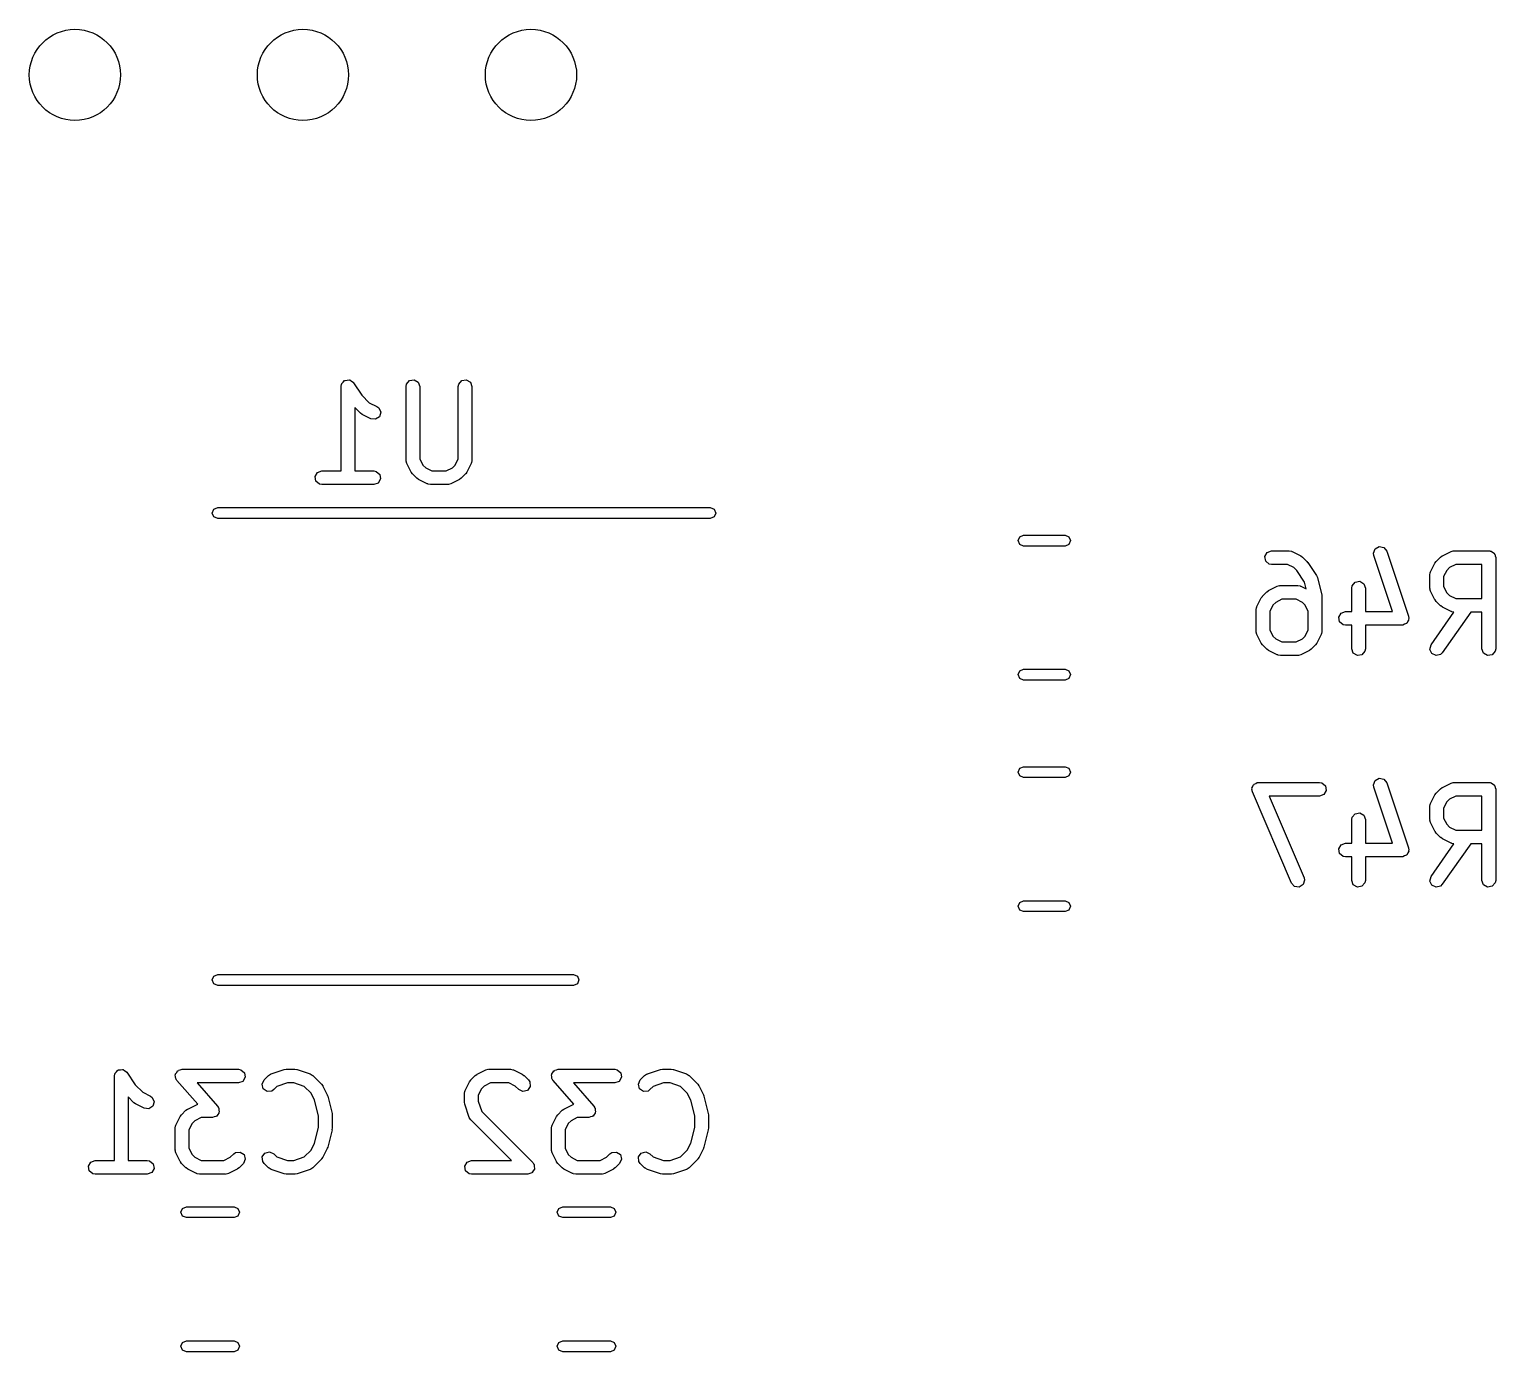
# Model space of a CAD drawing. Extents: x 62 to 228, y -146 to -46.
# Drawn here: x 65.58 to 81.66, y -129.57 to -115.07 of the extents above; entities that cross this region are included whole.
import ezdxf

# ---------------------------------------------------------------- set-up
doc = ezdxf.new("R2010")
doc.units = 0
doc.layers.add('BLACK', color=7, linetype='CONTINUOUS')

msp = doc.modelspace()

# ---------------------------------------------------------------- linework, layer by layer
at = {"layer": 'BLACK', "linetype": 'CONTINUOUS'}
for p, q in [((68.9972, -118.988), (69.0017, -118.963)), ((69.0017, -118.963), (69.0045, -118.959)), ((69.0045, -118.959), (69.005, -118.955)), ((69.005, -118.955), (69.0207, -118.94)), ((69.0207, -118.94), (69.0347, -118.923)), ((69.0347, -118.923), (69.0389, -118.923)), ((69.0389, -118.923), (69.0421, -118.92)), ((69.0421, -118.92), (69.0638, -118.918)), ((69.0638, -118.918), (69.0852, -118.915)), ((69.0852, -118.915), (69.0889, -118.917)), ((69.0889, -118.917), (69.0933, -118.916)), ((69.0933, -118.916), (69.1108, -118.929)), ((69.1108, -118.929), (69.1296, -118.94)), ((69.1296, -118.94), (69.1311, -118.944)), ((69.1311, -118.944), (69.1346, -118.947)), ((69.1346, -118.947), (69.2257, -119.083)), ((69.7115, -118.988), (69.716, -118.963)), ((69.716, -118.963), (69.749, -118.923)), ((69.749, -118.923), (69.7995, -118.915)), ((69.7995, -118.915), (69.8439, -118.94)), ((69.8439, -118.94), (69.8615, -118.988)), ((70.2829, -118.988), (70.2874, -118.963)), ((70.2874, -118.963), (70.3204, -118.923)), ((70.3204, -118.923), (70.3709, -118.915)), ((70.3709, -118.915), (70.4154, -118.94)), ((70.4154, -118.94), (70.4329, -118.988)), ((68.9972, -119.913), (68.9972, -118.988)), ((69.2257, -119.083), (69.3071, -119.165)), ((69.7115, -119.798), (69.7115, -118.988)), ((69.8615, -118.988), (69.8615, -119.78)), ((70.2829, -119.78), (70.2829, -118.988)), ((70.4329, -118.988), (70.4329, -119.798)), ((69.2096, -119.28), (69.1472, -119.217)), ((69.1472, -119.217), (69.1472, -119.913)), ((69.2111, -119.28), (69.2096, -119.28)), ((69.2291, -119.294), (69.2111, -119.28)), ((69.3071, -119.165), (69.3914, -119.207)), ((69.3914, -119.207), (69.4124, -119.223)), ((69.4124, -119.223), (69.4328, -119.27)), ((69.4328, -119.27), (69.4181, -119.319)), ((69.3244, -119.341), (69.2291, -119.294)), ((69.3753, -119.347), (69.3244, -119.341)), ((69.4181, -119.319), (69.3753, -119.347)), ((68.7126, -119.975), (68.7383, -119.931)), ((68.7383, -119.931), (68.7865, -119.913)), ((68.7865, -119.913), (68.9972, -119.913)), ((69.1472, -119.913), (69.3579, -119.913)), ((69.3579, -119.913), (69.3836, -119.918)), ((69.3836, -119.918), (69.4229, -119.951)), ((69.713, -119.802), (69.7115, -119.798)), ((69.712, -119.806), (69.713, -119.802)), ((69.7194, -119.831), (69.712, -119.806)), ((69.767, -119.927), (69.7194, -119.831)), ((69.7682, -119.928), (69.767, -119.927)), ((69.7811, -119.946), (69.7682, -119.928)), ((69.8615, -119.78), (69.8957, -119.849)), ((69.8957, -119.849), (69.9261, -119.879)), ((69.9261, -119.879), (69.9947, -119.913)), ((69.9947, -119.913), (70.1497, -119.913)), ((70.1497, -119.913), (70.2182, -119.879)), ((70.2182, -119.879), (70.2486, -119.849)), ((70.2486, -119.849), (70.2829, -119.78)), ((70.3774, -119.927), (70.364, -119.945)), ((70.425, -119.831), (70.3774, -119.927)), ((70.4255, -119.827), (70.425, -119.831)), ((70.4284, -119.824), (70.4255, -119.827)), ((70.4329, -119.798), (70.4284, -119.824)), ((68.7215, -120.026), (68.7126, -119.975)), ((68.7608, -120.059), (68.7215, -120.026)), ((68.7865, -120.063), (68.7608, -120.059)), ((69.3579, -120.063), (68.7865, -120.063)), ((69.4061, -120.046), (69.3579, -120.063)), ((69.4318, -120.001), (69.4061, -120.046)), ((69.4229, -119.951), (69.4318, -120.001)), ((69.8287, -119.994), (69.7811, -119.946)), ((69.8302, -119.994), (69.8287, -119.994)), ((69.8482, -120.008), (69.8302, -119.994)), ((69.9434, -120.055), (69.8482, -120.008)), ((69.9479, -120.056), (69.9434, -120.055)), ((69.9513, -120.059), (69.9479, -120.056)), ((69.977, -120.063), (69.9513, -120.059)), ((70.1674, -120.063), (69.977, -120.063)), ((70.1716, -120.062), (70.1674, -120.063)), ((70.176, -120.063), (70.1716, -120.062)), ((70.201, -120.055), (70.176, -120.063)), ((70.2962, -120.008), (70.201, -120.055)), ((70.2973, -120.007), (70.2962, -120.008)), ((70.3157, -119.994), (70.2973, -120.007)), ((70.3633, -119.946), (70.3157, -119.994)), ((70.364, -119.945), (70.3633, -119.946)), ((67.586, -120.376), (67.6036, -120.334)), ((67.6036, -120.418), (67.586, -120.376)), ((67.6036, -120.334), (67.646, -120.316)), ((67.646, -120.316), (73.046, -120.316)), ((73.046, -120.316), (73.0884, -120.334)), ((73.0884, -120.334), (73.106, -120.376)), ((73.106, -120.376), (73.0884, -120.418)), ((67.646, -120.436), (67.6036, -120.418)), ((73.046, -120.436), (67.646, -120.436)), ((73.0884, -120.418), (73.046, -120.436)), ((76.4209, -120.677), (76.4385, -120.635)), ((76.4385, -120.719), (76.4209, -120.677)), ((76.4385, -120.635), (76.4809, -120.617)), ((76.4809, -120.737), (76.4385, -120.719)), ((76.4809, -120.617), (76.9351, -120.617)), ((76.9351, -120.617), (76.9775, -120.635)), ((76.9775, -120.719), (76.9351, -120.737)), ((76.9775, -120.635), (76.9951, -120.677)), ((76.9951, -120.677), (76.9775, -120.719)), ((76.9351, -120.737), (76.4809, -120.737)), ((79.127, -120.851), (79.1526, -120.807)), ((79.1359, -120.902), (79.127, -120.851)), ((79.1526, -120.807), (79.2008, -120.789)), ((79.2008, -120.789), (79.3913, -120.789)), ((79.3913, -120.789), (79.417, -120.794)), ((79.417, -120.794), (79.4204, -120.797)), ((79.4204, -120.797), (79.4249, -120.797)), ((79.4249, -120.797), (79.5201, -120.845)), ((79.5201, -120.845), (79.5381, -120.858)), ((79.5381, -120.858), (79.5396, -120.859)), ((79.5396, -120.859), (79.5872, -120.907)), ((80.3163, -120.815), (80.3352, -120.767)), ((80.3202, -120.84), (80.3163, -120.815)), ((80.5253, -121.456), (80.3202, -120.84)), ((80.3352, -120.767), (80.3803, -120.743)), ((80.3803, -120.743), (80.4306, -120.753)), ((80.4306, -120.753), (80.4625, -120.793)), ((80.4625, -120.793), (80.7006, -121.507)), ((81.0049, -120.907), (81.0526, -120.859)), ((81.0526, -120.859), (81.0709, -120.846)), ((81.0709, -120.846), (81.0721, -120.845)), ((81.0721, -120.845), (81.1673, -120.797)), ((81.1673, -120.797), (81.1923, -120.79)), ((81.1923, -120.79), (81.1966, -120.791)), ((81.1966, -120.791), (81.2008, -120.789)), ((81.2008, -120.789), (81.5818, -120.789)), ((81.5818, -120.789), (81.5915, -120.791)), ((81.5915, -120.791), (81.5948, -120.791)), ((81.5948, -120.791), (81.5977, -120.792)), ((81.5977, -120.792), (81.6074, -120.794)), ((81.6074, -120.794), (81.6224, -120.806)), ((81.6224, -120.806), (81.6392, -120.816)), ((81.6392, -120.816), (81.6416, -120.823)), ((81.6416, -120.823), (81.6467, -120.827)), ((81.6467, -120.827), (81.6501, -120.846)), ((81.6501, -120.846), (81.6568, -120.864)), ((81.6568, -120.864), (81.6568, -121.864)), ((79.1752, -120.935), (79.1359, -120.902)), ((79.2008, -120.939), (79.1752, -120.935)), ((79.3736, -120.939), (79.2008, -120.939)), ((79.4421, -120.974), (79.3736, -120.939)), ((79.4759, -121.007), (79.4421, -120.974)), ((79.5598, -121.133), (79.4759, -121.007)), ((79.5872, -120.907), (79.5938, -120.916)), ((79.5938, -120.916), (79.5966, -120.918)), ((79.5966, -120.918), (79.6918, -121.061)), ((80.9354, -121.055), (80.9399, -121.029)), ((80.9354, -121.198), (80.9354, -121.055)), ((80.9399, -121.029), (80.9428, -121.026)), ((80.9428, -121.026), (80.9433, -121.021)), ((80.9433, -121.021), (80.9909, -120.926)), ((80.9909, -120.926), (81.0043, -120.908)), ((81.0043, -120.908), (81.0049, -120.907)), ((81.1196, -121.004), (81.0854, -121.073)), ((81.15, -120.974), (81.1196, -121.004)), ((81.2185, -120.939), (81.15, -120.974)), ((81.5068, -120.939), (81.2185, -120.939)), ((81.5068, -121.313), (81.5068, -120.939)), ((79.1673, -121.226), (79.2625, -121.178)), ((79.2625, -121.178), (79.2875, -121.171)), ((79.2875, -121.171), (79.2919, -121.172)), ((79.2919, -121.172), (79.2961, -121.17)), ((79.2961, -121.17), (79.4865, -121.17)), ((79.4865, -121.17), (79.5122, -121.175)), ((79.5122, -121.175), (79.5156, -121.178)), ((79.5156, -121.178), (79.5201, -121.178)), ((79.5201, -121.178), (79.5783, -121.207)), ((79.5783, -121.207), (79.5598, -121.133)), ((79.6918, -121.061), (79.7019, -121.084)), ((79.7019, -121.084), (79.7022, -121.084)), ((79.7022, -121.084), (79.7498, -121.275)), ((80.0782, -121.198), (80.0827, -121.172)), ((80.0782, -121.456), (80.0782, -121.198)), ((80.0827, -121.172), (80.1157, -121.133)), ((80.1157, -121.133), (80.1662, -121.124)), ((80.1662, -121.124), (80.2107, -121.15)), ((80.2107, -121.15), (80.2282, -121.198)), ((80.2282, -121.198), (80.2282, -121.456)), ((80.9369, -121.202), (80.9354, -121.198)), ((80.9358, -121.206), (80.9369, -121.202)), ((80.9433, -121.231), (80.9358, -121.206)), ((81.0854, -121.073), (81.0854, -121.18)), ((81.0854, -121.18), (81.1196, -121.249)), ((79.0385, -121.402), (79.0861, -121.307)), ((79.0861, -121.307), (79.0995, -121.289)), ((79.0995, -121.289), (79.1002, -121.288)), ((79.1002, -121.288), (79.1478, -121.24)), ((79.1478, -121.24), (79.1662, -121.227)), ((79.1662, -121.227), (79.1673, -121.226)), ((79.2453, -121.355), (79.2149, -121.385)), ((79.3138, -121.32), (79.2453, -121.355)), ((79.4688, -121.32), (79.3138, -121.32)), ((79.5374, -121.355), (79.4688, -121.32)), ((79.5678, -121.385), (79.5374, -121.355)), ((79.7498, -121.275), (79.7508, -121.29)), ((79.7508, -121.29), (79.752, -121.293)), ((79.752, -121.293), (79.752, -121.674)), ((80.9909, -121.326), (80.9433, -121.231)), ((80.9921, -121.328), (80.9909, -121.326)), ((81.0049, -121.346), (80.9921, -121.328)), ((81.0526, -121.394), (81.0049, -121.346)), ((81.1196, -121.249), (81.15, -121.279)), ((81.15, -121.279), (81.2185, -121.313)), ((81.2185, -121.313), (81.5068, -121.313)), ((79.0306, -121.436), (79.0351, -121.41)), ((79.0306, -121.674), (79.0306, -121.436)), ((79.0351, -121.41), (79.038, -121.407)), ((79.038, -121.407), (79.0385, -121.402)), ((79.2149, -121.385), (79.1806, -121.454)), ((79.1806, -121.454), (79.1806, -121.656)), ((79.602, -121.454), (79.5678, -121.385)), ((79.602, -121.656), (79.602, -121.454)), ((79.9365, -121.518), (79.9621, -121.474)), ((79.9454, -121.569), (79.9365, -121.518)), ((79.9621, -121.474), (80.0104, -121.456)), ((80.0104, -121.456), (80.0782, -121.456)), ((80.2282, -121.456), (80.5253, -121.456)), ((80.7006, -121.507), (80.7044, -121.533)), ((80.7044, -121.533), (80.7023, -121.538)), ((80.7023, -121.538), (80.7033, -121.544)), ((80.9489, -121.821), (81.1998, -121.463)), ((81.054, -121.394), (81.0526, -121.394)), ((81.0721, -121.408), (81.054, -121.394)), ((81.3827, -121.463), (81.0718, -121.907)), ((81.1673, -121.455), (81.0721, -121.408)), ((81.1717, -121.456), (81.1673, -121.455)), ((81.1752, -121.459), (81.1717, -121.456)), ((81.1998, -121.463), (81.1752, -121.459)), ((81.5068, -121.463), (81.3827, -121.463)), ((81.5068, -121.864), (81.5068, -121.463)), ((79.0321, -121.678), (79.0306, -121.674)), ((79.0311, -121.682), (79.0321, -121.678)), ((79.0385, -121.707), (79.0311, -121.682)), ((79.1806, -121.656), (79.2149, -121.725)), ((79.5678, -121.725), (79.602, -121.656)), ((79.7475, -121.7), (79.7446, -121.703)), ((79.752, -121.674), (79.7475, -121.7)), ((79.9847, -121.602), (79.9454, -121.569)), ((80.0104, -121.606), (79.9847, -121.602)), ((80.0782, -121.606), (80.0104, -121.606)), ((80.0782, -121.864), (80.0782, -121.606)), ((80.6294, -121.606), (80.2282, -121.606)), ((80.2282, -121.606), (80.2282, -121.864)), ((80.6348, -121.604), (80.6294, -121.606)), ((80.6404, -121.605), (80.6348, -121.604)), ((80.6584, -121.595), (80.6404, -121.605)), ((80.6776, -121.588), (80.6584, -121.595)), ((80.6805, -121.584), (80.6776, -121.588)), ((80.6855, -121.581), (80.6805, -121.584)), ((80.693, -121.562), (80.6855, -121.581)), ((80.7033, -121.544), (80.693, -121.562)), ((79.0861, -121.803), (79.0385, -121.707)), ((79.0873, -121.804), (79.0861, -121.803)), ((79.1002, -121.822), (79.0873, -121.804)), ((79.1478, -121.87), (79.1002, -121.822)), ((79.2149, -121.725), (79.2453, -121.755)), ((79.2453, -121.755), (79.3138, -121.789)), ((79.3138, -121.789), (79.4688, -121.789)), ((79.4688, -121.789), (79.5374, -121.755)), ((79.5374, -121.755), (79.5678, -121.725)), ((79.6824, -121.822), (79.6348, -121.87)), ((79.6831, -121.821), (79.6824, -121.822)), ((79.6965, -121.803), (79.6831, -121.821)), ((79.7441, -121.707), (79.6965, -121.803)), ((79.7446, -121.703), (79.7441, -121.707)), ((80.9356, -121.871), (80.9489, -121.821)), ((79.1493, -121.87), (79.1478, -121.87)), ((79.1673, -121.884), (79.1493, -121.87)), ((79.2625, -121.931), (79.1673, -121.884)), ((79.267, -121.932), (79.2625, -121.931)), ((79.2704, -121.935), (79.267, -121.932)), ((79.2961, -121.939), (79.2704, -121.935)), ((79.4865, -121.939), (79.2961, -121.939)), ((79.4908, -121.938), (79.4865, -121.939)), ((79.4951, -121.939), (79.4908, -121.938)), ((79.5201, -121.931), (79.4951, -121.939)), ((79.6153, -121.884), (79.5201, -121.931)), ((79.6165, -121.883), (79.6153, -121.884)), ((79.6348, -121.87), (79.6165, -121.883)), ((80.0958, -121.913), (80.0782, -121.864)), ((80.1402, -121.938), (80.0958, -121.913)), ((80.1907, -121.929), (80.1402, -121.938)), ((80.2237, -121.89), (80.1907, -121.929)), ((80.2282, -121.864), (80.2237, -121.89)), ((80.9573, -121.917), (80.9356, -121.871)), ((81.0038, -121.939), (80.9573, -121.917)), ((81.0534, -121.926), (81.0038, -121.939)), ((81.0718, -121.907), (81.0534, -121.926)), ((81.5243, -121.913), (81.5068, -121.864)), ((81.5688, -121.938), (81.5243, -121.913)), ((81.6193, -121.929), (81.5688, -121.938)), ((81.6523, -121.89), (81.6193, -121.929)), ((81.6568, -121.864), (81.6523, -121.89)), ((76.4209, -122.147), (76.4385, -122.105)), ((76.4385, -122.189), (76.4209, -122.147)), ((76.4385, -122.105), (76.4809, -122.087)), ((76.4809, -122.087), (76.9351, -122.087)), ((76.9351, -122.087), (76.9775, -122.105)), ((76.9775, -122.105), (76.9951, -122.147)), ((76.9951, -122.147), (76.9775, -122.189)), ((76.4809, -122.207), (76.4385, -122.189)), ((76.9351, -122.207), (76.4809, -122.207)), ((76.9775, -122.189), (76.9351, -122.207)), ((76.4209, -123.217), (76.4385, -123.175)), ((76.4385, -123.259), (76.4209, -123.217)), ((76.4385, -123.175), (76.4809, -123.157)), ((76.4809, -123.277), (76.4385, -123.259)), ((76.4809, -123.157), (76.9351, -123.157)), ((76.9351, -123.277), (76.4809, -123.277)), ((76.9351, -123.157), (76.9775, -123.175)), ((76.9775, -123.259), (76.9351, -123.277)), ((76.9775, -123.175), (76.9951, -123.217)), ((76.9951, -123.217), (76.9775, -123.259)), ((80.3163, -123.355), (80.3352, -123.307)), ((80.3352, -123.307), (80.3803, -123.283)), ((80.3803, -123.283), (80.4306, -123.293)), ((80.4306, -123.293), (80.4625, -123.333)), ((78.9831, -123.409), (78.9857, -123.4)), ((78.989, -123.434), (78.9831, -123.409)), ((78.9841, -123.391), (78.9929, -123.376)), ((78.9857, -123.4), (78.9841, -123.391)), ((79.4176, -124.434), (78.989, -123.434)), ((78.9929, -123.376), (78.9979, -123.359)), ((78.9979, -123.359), (79.0053, -123.355)), ((79.0053, -123.355), (79.0098, -123.347)), ((79.0098, -123.347), (79.0262, -123.341)), ((79.0262, -123.341), (79.0409, -123.331)), ((79.0409, -123.331), (79.0496, -123.332)), ((79.0496, -123.332), (79.058, -123.329)), ((79.058, -123.329), (79.7246, -123.329)), ((79.7246, -123.329), (79.7503, -123.334)), ((79.7729, -123.462), (79.7246, -123.479)), ((79.7503, -123.334), (79.7896, -123.367)), ((79.7985, -123.417), (79.7729, -123.462)), ((79.7896, -123.367), (79.7985, -123.417)), ((80.3202, -123.38), (80.3163, -123.355)), ((80.5253, -123.996), (80.3202, -123.38)), ((80.4625, -123.333), (80.7006, -124.047)), ((80.9433, -123.561), (80.9909, -123.466)), ((80.9909, -123.466), (81.0043, -123.448)), ((81.0043, -123.448), (81.0049, -123.447)), ((81.0049, -123.447), (81.0526, -123.399)), ((81.0526, -123.399), (81.0709, -123.386)), ((81.0709, -123.386), (81.0721, -123.385)), ((81.0721, -123.385), (81.1673, -123.337)), ((81.1673, -123.337), (81.1923, -123.33)), ((81.1923, -123.33), (81.1966, -123.331)), ((81.1966, -123.331), (81.2008, -123.329)), ((81.2008, -123.329), (81.5818, -123.329)), ((81.5818, -123.329), (81.5915, -123.331)), ((81.5915, -123.331), (81.5948, -123.331)), ((81.5948, -123.331), (81.5977, -123.332)), ((81.5977, -123.332), (81.6074, -123.334)), ((81.6074, -123.334), (81.6224, -123.346)), ((81.6224, -123.346), (81.6392, -123.356)), ((81.6392, -123.356), (81.6416, -123.363)), ((81.6416, -123.363), (81.6467, -123.367)), ((81.6467, -123.367), (81.6501, -123.386)), ((81.6501, -123.386), (81.6568, -123.404)), ((81.6568, -123.404), (81.6568, -124.404)), ((79.7246, -123.479), (79.1717, -123.479)), ((79.1717, -123.479), (79.5555, -124.375)), ((80.9354, -123.595), (80.9399, -123.569)), ((80.9354, -123.738), (80.9354, -123.595)), ((80.9399, -123.569), (80.9428, -123.566)), ((80.9428, -123.566), (80.9433, -123.561)), ((81.1196, -123.544), (81.0854, -123.613)), ((81.0854, -123.613), (81.0854, -123.72)), ((81.15, -123.514), (81.1196, -123.544)), ((81.2185, -123.479), (81.15, -123.514)), ((81.5068, -123.479), (81.2185, -123.479)), ((81.5068, -123.853), (81.5068, -123.479)), ((80.0782, -123.738), (80.0827, -123.712)), ((80.0782, -123.996), (80.0782, -123.738)), ((80.0827, -123.712), (80.1157, -123.673)), ((80.1157, -123.673), (80.1662, -123.664)), ((80.1662, -123.664), (80.2107, -123.69)), ((80.2107, -123.69), (80.2282, -123.738)), ((80.2282, -123.738), (80.2282, -123.996)), ((80.9369, -123.742), (80.9354, -123.738)), ((80.9358, -123.746), (80.9369, -123.742)), ((80.9433, -123.771), (80.9358, -123.746)), ((80.9909, -123.866), (80.9433, -123.771)), ((81.0854, -123.72), (81.1196, -123.789)), ((81.1196, -123.789), (81.15, -123.819)), ((80.9921, -123.868), (80.9909, -123.866)), ((81.0049, -123.886), (80.9921, -123.868)), ((81.0526, -123.934), (81.0049, -123.886)), ((81.054, -123.934), (81.0526, -123.934)), ((81.0721, -123.948), (81.054, -123.934)), ((81.1673, -123.995), (81.0721, -123.948)), ((81.15, -123.819), (81.2185, -123.853)), ((81.2185, -123.853), (81.5068, -123.853)), ((79.9365, -124.058), (79.9621, -124.014)), ((79.9454, -124.109), (79.9365, -124.058)), ((79.9847, -124.142), (79.9454, -124.109)), ((79.9621, -124.014), (80.0104, -123.996)), ((80.0104, -123.996), (80.0782, -123.996)), ((80.2282, -123.996), (80.5253, -123.996)), ((80.693, -124.102), (80.6855, -124.121)), ((80.7033, -124.084), (80.693, -124.102)), ((80.7006, -124.047), (80.7044, -124.073)), ((80.7044, -124.073), (80.7023, -124.078)), ((80.7023, -124.078), (80.7033, -124.084)), ((80.9489, -124.361), (81.1998, -124.003)), ((81.3827, -124.003), (81.0718, -124.447)), ((81.1717, -123.996), (81.1673, -123.995)), ((81.1752, -123.999), (81.1717, -123.996)), ((81.1998, -124.003), (81.1752, -123.999)), ((81.5068, -124.003), (81.3827, -124.003)), ((81.5068, -124.404), (81.5068, -124.003)), ((80.0104, -124.146), (79.9847, -124.142)), ((80.0782, -124.146), (80.0104, -124.146)), ((80.0782, -124.404), (80.0782, -124.146)), ((80.6294, -124.146), (80.2282, -124.146)), ((80.2282, -124.146), (80.2282, -124.404)), ((80.6348, -124.144), (80.6294, -124.146)), ((80.6404, -124.145), (80.6348, -124.144)), ((80.6584, -124.135), (80.6404, -124.145)), ((80.6776, -124.128), (80.6584, -124.135)), ((80.6805, -124.124), (80.6776, -124.128)), ((80.6855, -124.121), (80.6805, -124.124)), ((79.4527, -124.471), (79.4176, -124.434)), ((79.5614, -124.4), (79.5466, -124.449)), ((79.5555, -124.375), (79.5614, -124.4)), ((80.0958, -124.453), (80.0782, -124.404)), ((80.2237, -124.43), (80.1907, -124.469)), ((80.2282, -124.404), (80.2237, -124.43)), ((80.9356, -124.411), (80.9489, -124.361)), ((80.9573, -124.457), (80.9356, -124.411)), ((81.5243, -124.453), (81.5068, -124.404)), ((81.6523, -124.43), (81.6193, -124.469)), ((81.6568, -124.404), (81.6523, -124.43)), ((79.5037, -124.477), (79.4527, -124.471)), ((79.5466, -124.449), (79.5037, -124.477)), ((80.1402, -124.478), (80.0958, -124.453)), ((80.1907, -124.469), (80.1402, -124.478)), ((81.0038, -124.479), (80.9573, -124.457)), ((81.0534, -124.466), (81.0038, -124.479)), ((81.0718, -124.447), (81.0534, -124.466)), ((81.5688, -124.478), (81.5243, -124.453)), ((81.6193, -124.469), (81.5688, -124.478)), ((76.4209, -124.687), (76.4385, -124.645)), ((76.4385, -124.729), (76.4209, -124.687)), ((76.4385, -124.645), (76.4809, -124.627)), ((76.4809, -124.747), (76.4385, -124.729)), ((76.4809, -124.627), (76.9351, -124.627)), ((76.9351, -124.747), (76.4809, -124.747)), ((76.9351, -124.627), (76.9775, -124.645)), ((76.9775, -124.729), (76.9351, -124.747)), ((76.9775, -124.645), (76.9951, -124.687)), ((76.9951, -124.687), (76.9775, -124.729)), ((67.586, -125.496), (67.6036, -125.454)), ((67.6036, -125.538), (67.586, -125.496)), ((67.6036, -125.454), (67.646, -125.436)), ((67.646, -125.556), (67.6036, -125.538)), ((67.646, -125.436), (71.546, -125.436)), ((71.546, -125.556), (67.646, -125.556)), ((71.546, -125.436), (71.5884, -125.454)), ((71.5884, -125.538), (71.546, -125.556)), ((71.5884, -125.454), (71.606, -125.496)), ((71.606, -125.496), (71.5884, -125.538)), ((66.5173, -126.525), (66.5201, -126.521)), ((66.5201, -126.521), (66.5206, -126.517)), ((66.5206, -126.517), (66.5363, -126.502)), ((66.5363, -126.502), (66.5503, -126.485)), ((66.5503, -126.485), (66.5546, -126.485)), ((66.5546, -126.485), (66.5577, -126.482)), ((66.5577, -126.482), (66.5794, -126.48)), ((66.5794, -126.48), (66.6008, -126.477)), ((66.6008, -126.477), (66.6046, -126.479)), ((66.6046, -126.479), (66.6089, -126.478)), ((66.6089, -126.478), (66.6264, -126.491)), ((66.6264, -126.491), (66.6453, -126.502)), ((66.6453, -126.502), (66.6467, -126.506)), ((66.6467, -126.506), (66.6502, -126.509)), ((66.6502, -126.509), (66.7413, -126.645)), ((67.1835, -126.526), (67.1962, -126.51)), ((67.1962, -126.51), (67.2063, -126.493)), ((67.2063, -126.493), (67.2119, -126.491)), ((67.2119, -126.491), (67.2156, -126.486)), ((67.2156, -126.486), (67.2355, -126.482)), ((67.2355, -126.482), (67.2545, -126.475)), ((67.2545, -126.475), (67.8735, -126.475)), ((67.8735, -126.475), (67.8992, -126.48)), ((67.8992, -126.48), (67.9385, -126.513)), ((67.9385, -126.513), (67.9474, -126.563)), ((68.2308, -126.527), (68.3736, -126.479)), ((68.3736, -126.479), (68.3958, -126.476)), ((68.3958, -126.476), (68.3973, -126.475)), ((68.3973, -126.475), (68.4926, -126.475)), ((68.4926, -126.475), (68.5147, -126.479)), ((68.5147, -126.479), (68.5163, -126.479)), ((68.5163, -126.479), (68.6591, -126.527)), ((70.4888, -126.531), (70.584, -126.483)), ((70.584, -126.483), (70.609, -126.476)), ((70.609, -126.476), (70.6134, -126.477)), ((70.6134, -126.477), (70.6176, -126.475)), ((70.6176, -126.475), (70.8557, -126.475)), ((70.8557, -126.475), (70.8813, -126.48)), ((70.8813, -126.48), (70.8848, -126.483)), ((70.8848, -126.483), (70.8892, -126.483)), ((70.8892, -126.483), (70.9844, -126.531)), ((71.3085, -126.526), (71.3212, -126.51)), ((71.3212, -126.51), (71.3313, -126.493)), ((71.3313, -126.493), (71.3369, -126.491)), ((71.3369, -126.491), (71.3406, -126.486)), ((71.3406, -126.486), (71.3605, -126.482)), ((71.3605, -126.482), (71.3795, -126.475)), ((71.3795, -126.475), (71.9985, -126.475)), ((71.9985, -126.475), (72.0242, -126.48)), ((72.0242, -126.48), (72.0635, -126.513)), ((72.0635, -126.513), (72.0724, -126.563)), ((72.3558, -126.527), (72.4986, -126.479)), ((72.4986, -126.479), (72.5208, -126.476)), ((72.5208, -126.476), (72.5223, -126.475)), ((72.5223, -126.475), (72.6176, -126.475)), ((72.6176, -126.475), (72.6397, -126.479)), ((72.6397, -126.479), (72.6413, -126.479)), ((72.6413, -126.479), (72.7841, -126.527)), ((66.5128, -126.55), (66.5173, -126.525)), ((66.5128, -127.475), (66.5128, -126.55)), ((66.7413, -126.645), (66.8227, -126.727)), ((67.1806, -126.537), (67.1836, -126.532)), ((67.1841, -126.557), (67.1806, -126.537)), ((67.1836, -126.532), (67.1835, -126.526)), ((67.1845, -126.577), (67.1841, -126.557)), ((67.189, -126.585), (67.1845, -126.577)), ((67.1895, -126.588), (67.189, -126.585)), ((67.1922, -126.59), (67.1895, -126.588)), ((67.198, -126.6), (67.1922, -126.59)), ((67.4257, -126.86), (67.198, -126.6)), ((67.8735, -126.625), (67.4198, -126.625)), ((67.4198, -126.625), (67.6443, -126.882)), ((67.9217, -126.608), (67.8735, -126.625)), ((67.9474, -126.563), (67.9217, -126.608)), ((68.1321, -126.639), (68.1538, -126.593)), ((68.1454, -126.689), (68.1321, -126.639)), ((68.1538, -126.593), (68.2014, -126.545)), ((68.2014, -126.545), (68.2228, -126.53)), ((68.2228, -126.53), (68.2272, -126.53)), ((68.2272, -126.53), (68.2308, -126.527)), ((68.295, -126.664), (68.2599, -126.699)), ((68.4095, -126.625), (68.295, -126.664)), ((68.4804, -126.625), (68.4095, -126.625)), ((68.5949, -126.664), (68.4804, -126.625)), ((68.669, -126.738), (68.5949, -126.664)), ((68.6591, -126.527), (68.6821, -126.539)), ((68.6821, -126.539), (68.6844, -126.543)), ((68.6844, -126.543), (68.6885, -126.545)), ((68.6885, -126.545), (68.7837, -126.64)), ((68.7837, -126.64), (68.7966, -126.659)), ((68.7966, -126.659), (68.7977, -126.66)), ((68.7977, -126.66), (68.8454, -126.755)), ((70.36, -126.707), (70.4076, -126.612)), ((70.4076, -126.612), (70.421, -126.594)), ((70.421, -126.594), (70.4217, -126.593)), ((70.4217, -126.593), (70.4693, -126.545)), ((70.4693, -126.545), (70.4877, -126.532)), ((70.4877, -126.532), (70.4888, -126.531)), ((70.5668, -126.66), (70.5364, -126.69)), ((70.6353, -126.625), (70.5668, -126.66)), ((70.838, -126.625), (70.6353, -126.625)), ((70.9065, -126.66), (70.838, -126.625)), ((70.9455, -126.699), (70.9065, -126.66)), ((70.9844, -126.531), (71.0025, -126.544)), ((71.0025, -126.544), (71.0039, -126.545)), ((71.0039, -126.545), (71.0516, -126.593)), ((71.071, -126.665), (71.0415, -126.707)), ((71.0516, -126.593), (71.0665, -126.614)), ((71.0665, -126.614), (71.071, -126.665)), ((71.3056, -126.537), (71.3086, -126.532)), ((71.3091, -126.557), (71.3056, -126.537)), ((71.3086, -126.532), (71.3085, -126.526)), ((71.3095, -126.577), (71.3091, -126.557)), ((71.314, -126.585), (71.3095, -126.577)), ((71.3145, -126.588), (71.314, -126.585)), ((71.3172, -126.59), (71.3145, -126.588)), ((71.323, -126.6), (71.3172, -126.59)), ((71.5507, -126.86), (71.323, -126.6)), ((71.9985, -126.625), (71.5448, -126.625)), ((71.5448, -126.625), (71.7693, -126.882)), ((72.0467, -126.608), (71.9985, -126.625)), ((72.0724, -126.563), (72.0467, -126.608)), ((72.2571, -126.639), (72.2788, -126.593)), ((72.2704, -126.689), (72.2571, -126.639)), ((72.2788, -126.593), (72.3264, -126.545)), ((72.3264, -126.545), (72.3478, -126.53)), ((72.3478, -126.53), (72.3522, -126.53)), ((72.3522, -126.53), (72.3558, -126.527)), ((72.42, -126.664), (72.3849, -126.699)), ((72.5345, -126.625), (72.42, -126.664)), ((72.6054, -126.625), (72.5345, -126.625)), ((72.7199, -126.664), (72.6054, -126.625)), ((72.794, -126.738), (72.7199, -126.664)), ((72.7841, -126.527), (72.8071, -126.539)), ((72.8071, -126.539), (72.8094, -126.543)), ((72.8094, -126.543), (72.8135, -126.545)), ((72.8135, -126.545), (72.9087, -126.64)), ((72.9087, -126.64), (72.9216, -126.659)), ((72.9216, -126.659), (72.9227, -126.66)), ((72.9227, -126.66), (72.9704, -126.755)), ((66.7253, -126.842), (66.6628, -126.779)), ((66.6628, -126.779), (66.6628, -127.475)), ((66.7267, -126.842), (66.7253, -126.842)), ((66.7447, -126.856), (66.7267, -126.842)), ((66.8227, -126.727), (66.9071, -126.769)), ((66.9071, -126.769), (66.928, -126.785)), ((66.928, -126.785), (66.9484, -126.832)), ((66.9484, -126.832), (66.9338, -126.881)), ((68.1874, -126.718), (68.1454, -126.689)), ((68.2386, -126.714), (68.1874, -126.718)), ((68.2599, -126.699), (68.2386, -126.714)), ((68.7075, -126.815), (68.669, -126.738)), ((68.7509, -126.988), (68.7075, -126.815)), ((68.8454, -126.755), (68.8491, -126.767)), ((68.8491, -126.767), (68.851, -126.77)), ((68.851, -126.77), (68.8987, -126.961)), ((70.3521, -126.741), (70.3566, -126.715)), ((70.3521, -126.836), (70.3521, -126.741)), ((70.3527, -126.838), (70.3521, -126.836)), ((70.3559, -126.86), (70.3527, -126.838)), ((70.3566, -126.715), (70.3595, -126.712)), ((70.3595, -126.712), (70.36, -126.707)), ((70.5364, -126.69), (70.5021, -126.759)), ((70.5021, -126.759), (70.5021, -126.824)), ((70.5021, -126.824), (70.5403, -126.938)), ((70.992, -126.72), (70.9455, -126.699)), ((71.0415, -126.707), (70.992, -126.72)), ((72.3124, -126.718), (72.2704, -126.689)), ((72.3636, -126.714), (72.3124, -126.718)), ((72.3849, -126.699), (72.3636, -126.714)), ((72.8325, -126.815), (72.794, -126.738)), ((72.8759, -126.988), (72.8325, -126.815)), ((72.9704, -126.755), (72.9741, -126.767)), ((72.9741, -126.767), (72.976, -126.77)), ((72.976, -126.77), (73.0237, -126.961)), ((66.84, -126.903), (66.7447, -126.856)), ((66.8909, -126.909), (66.84, -126.903)), ((66.9338, -126.881), (66.8909, -126.909)), ((67.1874, -127.088), (67.235, -126.993)), ((67.235, -126.993), (67.2484, -126.975)), ((67.2484, -126.975), (67.2491, -126.974)), ((67.2491, -126.974), (67.2967, -126.926)), ((67.2967, -126.926), (67.315, -126.913)), ((67.315, -126.913), (67.3162, -126.912)), ((67.3162, -126.912), (67.4114, -126.864)), ((67.4627, -127.006), (67.3941, -127.041)), ((67.4114, -126.864), (67.4257, -126.86)), ((67.5878, -127.006), (67.4627, -127.006)), ((67.6068, -126.999), (67.5878, -127.006)), ((67.6266, -126.995), (67.6068, -126.999)), ((67.6304, -126.991), (67.6266, -126.995)), ((67.636, -126.989), (67.6304, -126.991)), ((67.6461, -126.971), (67.636, -126.989)), ((67.6443, -126.882), (67.6501, -126.892)), ((67.6588, -126.956), (67.6461, -126.971)), ((67.6501, -126.892), (67.6528, -126.894)), ((67.6528, -126.894), (67.6533, -126.897)), ((67.6533, -126.897), (67.6577, -126.904)), ((67.6577, -126.904), (67.6582, -126.924)), ((67.6582, -126.924), (67.6617, -126.944)), ((67.6617, -126.944), (67.6587, -126.95)), ((67.6587, -126.95), (67.6588, -126.956)), ((68.7509, -127.113), (68.7509, -126.988)), ((68.8987, -126.961), (68.8997, -126.976)), ((68.8997, -126.976), (68.9009, -126.979)), ((68.9009, -126.979), (68.9009, -127.122)), ((70.4036, -127.003), (70.3559, -126.86)), ((70.4064, -127.006), (70.4036, -127.003)), ((70.4067, -127.011), (70.4064, -127.006)), ((70.5403, -126.938), (71.0992, -127.497)), ((71.3124, -127.088), (71.36, -126.993)), ((71.36, -126.993), (71.3734, -126.975)), ((71.3734, -126.975), (71.3741, -126.974)), ((71.3741, -126.974), (71.4217, -126.926)), ((71.4217, -126.926), (71.44, -126.913)), ((71.44, -126.913), (71.4412, -126.912)), ((71.4412, -126.912), (71.5364, -126.864)), ((71.5877, -127.006), (71.5191, -127.041)), ((71.5364, -126.864), (71.5507, -126.86)), ((71.7128, -127.006), (71.5877, -127.006)), ((71.7318, -126.999), (71.7128, -127.006)), ((71.7516, -126.995), (71.7318, -126.999)), ((71.7554, -126.991), (71.7516, -126.995)), ((71.761, -126.989), (71.7554, -126.991)), ((71.7711, -126.971), (71.761, -126.989)), ((71.7693, -126.882), (71.7751, -126.892)), ((71.7838, -126.956), (71.7711, -126.971)), ((71.7751, -126.892), (71.7778, -126.894)), ((71.7778, -126.894), (71.7783, -126.897)), ((71.7783, -126.897), (71.7827, -126.904)), ((71.7827, -126.904), (71.7832, -126.924)), ((71.7832, -126.924), (71.7867, -126.944)), ((71.7867, -126.944), (71.7837, -126.95)), ((71.7837, -126.95), (71.7838, -126.956)), ((72.8759, -127.113), (72.8759, -126.988)), ((73.0237, -126.961), (73.0247, -126.976)), ((73.0247, -126.976), (73.0259, -126.979)), ((73.0259, -126.979), (73.0259, -127.122)), ((67.1795, -127.122), (67.184, -127.096)), ((67.1795, -127.36), (67.1795, -127.122)), ((67.184, -127.096), (67.1869, -127.093)), ((67.1869, -127.093), (67.1874, -127.088)), ((67.3637, -127.071), (67.3295, -127.14)), ((67.3295, -127.14), (67.3295, -127.342)), ((67.3941, -127.041), (67.3637, -127.071)), ((68.7075, -127.286), (68.7509, -127.113)), ((68.8987, -127.14), (68.851, -127.33)), ((68.9009, -127.122), (68.8983, -127.137)), ((68.8983, -127.137), (68.8987, -127.14)), ((70.4217, -127.032), (70.4067, -127.011)), ((70.8651, -127.475), (70.4217, -127.032)), ((71.3045, -127.122), (71.309, -127.096)), ((71.3045, -127.36), (71.3045, -127.122)), ((71.309, -127.096), (71.3119, -127.093)), ((71.3119, -127.093), (71.3124, -127.088)), ((71.4887, -127.071), (71.4545, -127.14)), ((71.4545, -127.14), (71.4545, -127.342)), ((71.5191, -127.041), (71.4887, -127.071)), ((72.8325, -127.286), (72.8759, -127.113)), ((73.0237, -127.14), (72.976, -127.33)), ((73.0259, -127.122), (73.0233, -127.137)), ((73.0233, -127.137), (73.0237, -127.14)), ((68.669, -127.363), (68.7075, -127.286)), ((72.794, -127.363), (72.8325, -127.286)), ((66.2539, -127.493), (66.3021, -127.475)), ((66.3021, -127.475), (66.5128, -127.475)), ((66.6628, -127.475), (66.8735, -127.475)), ((66.8735, -127.475), (66.8992, -127.48)), ((66.8992, -127.48), (66.9385, -127.513)), ((67.181, -127.364), (67.1795, -127.36)), ((67.18, -127.368), (67.181, -127.364)), ((67.1874, -127.393), (67.18, -127.368)), ((67.235, -127.489), (67.1874, -127.393)), ((67.2362, -127.49), (67.235, -127.489)), ((67.3295, -127.342), (67.3637, -127.411)), ((67.3637, -127.411), (67.3941, -127.441)), ((67.3941, -127.441), (67.4627, -127.475)), ((67.4627, -127.475), (67.713, -127.475)), ((67.713, -127.475), (67.7815, -127.441)), ((67.7815, -127.441), (67.8205, -127.402)), ((67.8205, -127.402), (67.8418, -127.387)), ((67.8418, -127.387), (67.8929, -127.383)), ((67.8929, -127.383), (67.935, -127.412)), ((67.9482, -127.462), (67.9266, -127.508)), ((67.935, -127.412), (67.9482, -127.462)), ((68.1344, -127.436), (68.1638, -127.394)), ((68.1389, -127.487), (68.1344, -127.436)), ((68.1538, -127.508), (68.1389, -127.487)), ((68.1638, -127.394), (68.2134, -127.38)), ((68.2134, -127.38), (68.2599, -127.402)), ((68.2599, -127.402), (68.295, -127.437)), ((68.295, -127.437), (68.4095, -127.475)), ((68.4095, -127.475), (68.4804, -127.475)), ((68.4804, -127.475), (68.5949, -127.437)), ((68.5949, -127.437), (68.669, -127.363)), ((68.7837, -127.461), (68.6885, -127.556)), ((68.7844, -127.459), (68.7837, -127.461)), ((68.7977, -127.441), (68.7844, -127.459)), ((68.8454, -127.346), (68.7977, -127.441)), ((68.8458, -127.342), (68.8454, -127.346)), ((68.851, -127.33), (68.8458, -127.342)), ((70.3789, -127.493), (70.4271, -127.475)), ((70.4271, -127.475), (70.8651, -127.475)), ((71.306, -127.364), (71.3045, -127.36)), ((71.305, -127.368), (71.306, -127.364)), ((71.3124, -127.393), (71.305, -127.368)), ((71.36, -127.489), (71.3124, -127.393)), ((71.3612, -127.49), (71.36, -127.489)), ((71.4545, -127.342), (71.4887, -127.411)), ((71.4887, -127.411), (71.5191, -127.441)), ((71.5191, -127.441), (71.5877, -127.475)), ((71.5877, -127.475), (71.838, -127.475)), ((71.838, -127.475), (71.9065, -127.441)), ((71.9065, -127.441), (71.9455, -127.402)), ((71.9455, -127.402), (71.9668, -127.387)), ((71.9668, -127.387), (72.0179, -127.383)), ((72.0179, -127.383), (72.06, -127.412)), ((72.0732, -127.462), (72.0516, -127.508)), ((72.06, -127.412), (72.0732, -127.462)), ((72.2594, -127.436), (72.2888, -127.394)), ((72.2639, -127.487), (72.2594, -127.436)), ((72.2788, -127.508), (72.2639, -127.487)), ((72.2888, -127.394), (72.3384, -127.38)), ((72.3384, -127.38), (72.3849, -127.402)), ((72.3849, -127.402), (72.42, -127.437)), ((72.42, -127.437), (72.5345, -127.475)), ((72.5345, -127.475), (72.6054, -127.475)), ((72.6054, -127.475), (72.7199, -127.437)), ((72.7199, -127.437), (72.794, -127.363)), ((72.9087, -127.461), (72.8135, -127.556)), ((72.9094, -127.459), (72.9087, -127.461)), ((72.9227, -127.441), (72.9094, -127.459)), ((72.9704, -127.346), (72.9227, -127.441)), ((72.9708, -127.342), (72.9704, -127.346)), ((72.976, -127.33), (72.9708, -127.342)), ((66.2282, -127.537), (66.2539, -127.493)), ((66.2371, -127.588), (66.2282, -127.537)), ((66.2764, -127.621), (66.2371, -127.588)), ((66.3021, -127.625), (66.2764, -127.621)), ((66.8735, -127.625), (66.3021, -127.625)), ((66.9217, -127.608), (66.8735, -127.625)), ((66.9474, -127.563), (66.9217, -127.608)), ((66.9385, -127.513), (66.9474, -127.563)), ((67.2491, -127.508), (67.2362, -127.49)), ((67.2967, -127.556), (67.2491, -127.508)), ((67.2982, -127.556), (67.2967, -127.556)), ((67.3162, -127.57), (67.2982, -127.556)), ((67.4114, -127.617), (67.3162, -127.57)), ((67.4159, -127.618), (67.4114, -127.617)), ((67.4193, -127.621), (67.4159, -127.618)), ((67.445, -127.625), (67.4193, -127.621)), ((67.7307, -127.625), (67.445, -127.625)), ((67.7349, -127.624), (67.7307, -127.625)), ((67.7392, -127.625), (67.7349, -127.624)), ((67.7642, -127.617), (67.7392, -127.625)), ((67.8594, -127.57), (67.7642, -127.617)), ((67.8606, -127.569), (67.8594, -127.57)), ((67.8789, -127.556), (67.8606, -127.569)), ((67.9266, -127.508), (67.8789, -127.556)), ((68.2014, -127.556), (68.1538, -127.508)), ((68.2055, -127.558), (68.2014, -127.556)), ((68.2079, -127.562), (68.2055, -127.558)), ((68.2308, -127.574), (68.2079, -127.562)), ((68.3736, -127.622), (68.2308, -127.574)), ((68.3752, -127.621), (68.3736, -127.622)), ((68.3973, -127.625), (68.3752, -127.621)), ((68.4926, -127.625), (68.3973, -127.625)), ((68.4941, -127.625), (68.4926, -127.625)), ((68.5163, -127.622), (68.4941, -127.625)), ((68.6591, -127.574), (68.5163, -127.622)), ((68.6627, -127.571), (68.6591, -127.574)), ((68.6671, -127.571), (68.6627, -127.571)), ((68.6885, -127.556), (68.6671, -127.571)), ((70.3532, -127.537), (70.3789, -127.493)), ((70.3621, -127.588), (70.3532, -127.537)), ((70.4014, -127.621), (70.3621, -127.588)), ((70.4271, -127.625), (70.4014, -127.621)), ((71.0461, -127.625), (70.4271, -127.625)), ((71.0674, -127.618), (71.0461, -127.625)), ((71.0892, -127.612), (71.0674, -127.618)), ((71.0911, -127.609), (71.0892, -127.612)), ((71.0944, -127.608), (71.0911, -127.609)), ((71.1056, -127.588), (71.0944, -127.608)), ((71.0992, -127.497), (71.1086, -127.511)), ((71.1186, -127.57), (71.1056, -127.588)), ((71.1086, -127.511), (71.1111, -127.513)), ((71.1111, -127.513), (71.1114, -127.515)), ((71.1114, -127.515), (71.1141, -127.519)), ((71.1141, -127.519), (71.1161, -127.541)), ((71.1161, -127.541), (71.12, -127.563)), ((71.12, -127.563), (71.1183, -127.566)), ((71.1183, -127.566), (71.1186, -127.57)), ((71.3741, -127.508), (71.3612, -127.49)), ((71.4217, -127.556), (71.3741, -127.508)), ((71.4232, -127.556), (71.4217, -127.556)), ((71.4412, -127.57), (71.4232, -127.556)), ((71.5364, -127.617), (71.4412, -127.57)), ((71.5409, -127.618), (71.5364, -127.617)), ((71.5443, -127.621), (71.5409, -127.618)), ((71.57, -127.625), (71.5443, -127.621)), ((71.8557, -127.625), (71.57, -127.625)), ((71.8599, -127.624), (71.8557, -127.625)), ((71.8642, -127.625), (71.8599, -127.624)), ((71.8892, -127.617), (71.8642, -127.625)), ((71.9844, -127.57), (71.8892, -127.617)), ((71.9856, -127.569), (71.9844, -127.57)), ((72.0039, -127.556), (71.9856, -127.569)), ((72.0516, -127.508), (72.0039, -127.556)), ((72.3264, -127.556), (72.2788, -127.508)), ((72.3305, -127.558), (72.3264, -127.556)), ((72.3329, -127.562), (72.3305, -127.558)), ((72.3558, -127.574), (72.3329, -127.562)), ((72.4986, -127.622), (72.3558, -127.574)), ((72.5002, -127.621), (72.4986, -127.622)), ((72.5223, -127.625), (72.5002, -127.621)), ((72.6176, -127.625), (72.5223, -127.625)), ((72.6191, -127.625), (72.6176, -127.625)), ((72.6413, -127.622), (72.6191, -127.625)), ((72.7841, -127.574), (72.6413, -127.622)), ((72.7877, -127.571), (72.7841, -127.574)), ((72.7921, -127.571), (72.7877, -127.571)), ((72.8135, -127.556), (72.7921, -127.571)), ((67.2427, -128.043), (67.2603, -128.001)), ((67.2603, -128.085), (67.2427, -128.043)), ((67.2603, -128.001), (67.3027, -127.983)), ((67.3027, -128.103), (67.2603, -128.085)), ((67.3027, -127.983), (67.8253, -127.983)), ((67.8253, -128.103), (67.3027, -128.103)), ((67.8253, -127.983), (67.8677, -128.001)), ((67.8677, -128.085), (67.8253, -128.103)), ((67.8677, -128.001), (67.8853, -128.043)), ((67.8853, -128.043), (67.8677, -128.085)), ((71.3677, -128.043), (71.3853, -128.001)), ((71.3853, -128.085), (71.3677, -128.043)), ((71.3853, -128.001), (71.4277, -127.983)), ((71.4277, -128.103), (71.3853, -128.085)), ((71.4277, -127.983), (71.9503, -127.983)), ((71.9503, -128.103), (71.4277, -128.103)), ((71.9503, -127.983), (71.9927, -128.001)), ((71.9927, -128.085), (71.9503, -128.103)), ((71.9927, -128.001), (72.0103, -128.043)), ((72.0103, -128.043), (71.9927, -128.085)), ((67.2427, -129.513), (67.2603, -129.471)), ((67.2603, -129.555), (67.2427, -129.513)), ((67.2603, -129.471), (67.3027, -129.453)), ((67.3027, -129.573), (67.2603, -129.555)), ((67.3027, -129.453), (67.8253, -129.453)), ((67.8253, -129.573), (67.3027, -129.573)), ((67.8253, -129.453), (67.8677, -129.471)), ((67.8677, -129.555), (67.8253, -129.573)), ((67.8677, -129.471), (67.8853, -129.513)), ((67.8853, -129.513), (67.8677, -129.555)), ((71.3677, -129.513), (71.3853, -129.471)), ((71.3853, -129.555), (71.3677, -129.513)), ((71.3853, -129.471), (71.4277, -129.453)), ((71.4277, -129.573), (71.3853, -129.555)), ((71.4277, -129.453), (71.9503, -129.453)), ((71.9503, -129.573), (71.4277, -129.573)), ((71.9503, -129.453), (71.9927, -129.471)), ((71.9927, -129.555), (71.9503, -129.573)), ((71.9927, -129.471), (72.0103, -129.513)), ((72.0103, -129.513), (71.9927, -129.555))]:
    msp.add_line(p, q, dxfattribs=at)
at = {"layer": 'BLACK'}
for centre in [(66.08, -115.57), (68.58, -115.57), (71.08, -115.57)]:
    msp.add_circle(centre, 0.5, dxfattribs=at)

doc.saveas('drawing.dxf')
